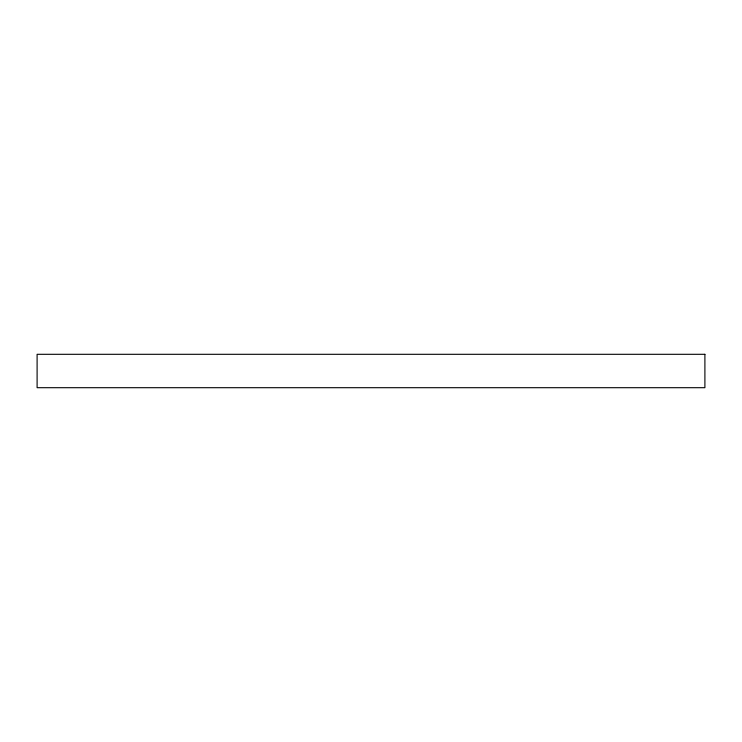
<?xml version="1.0" encoding="UTF-8"?>
<svg xmlns="http://www.w3.org/2000/svg" width="742" height="742" viewBox="0 0 742 742"><rect width="100%" height="100%" fill="white"/><g stroke="black" fill="none" stroke-linecap="round" stroke-linejoin="round"><path stroke-width="1.11" d="M704.9 354.305L37.1 354.305L37.1 387.695L704.9 387.695L704.9 354.305"/></g></svg>
